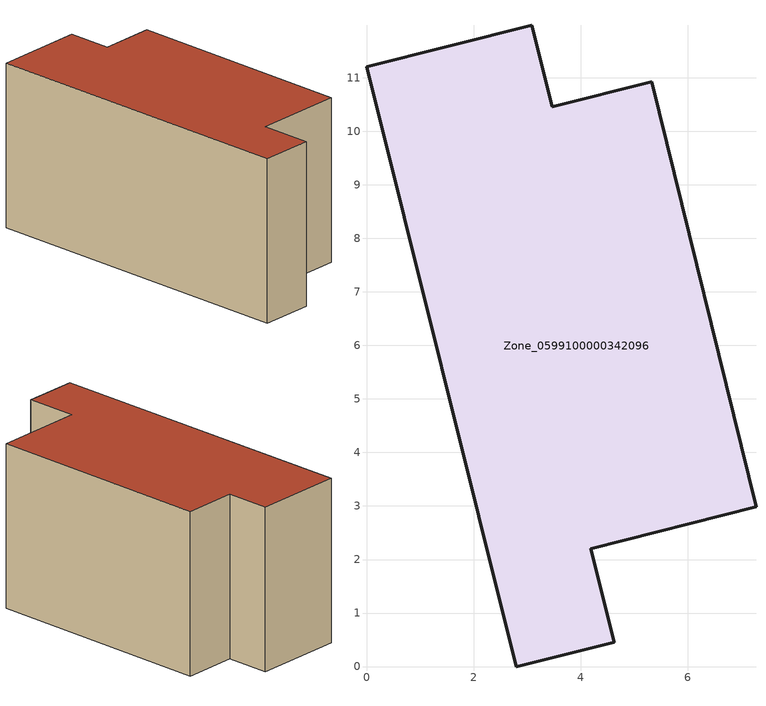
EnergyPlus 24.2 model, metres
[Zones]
Zone_0599100000342096
 floor ground (C_G): 2.8,0 0,11.2 3.09,11.98 3.47,10.46 5.33,10.92 7.28,2.98 4.19,2.2 4.63,0.46 z0
 wall outside (C_F): 3.47,10.46 3.09,11.98 0,11.2 2.8,0 4.63,0.46 4.19,2.2 7.28,2.98 5.33,10.92 3.47,10.46 z0:5.87
 roof outside (C_R): 4.63,0.46 4.19,2.2 7.28,2.98 5.33,10.92 3.47,10.46 3.09,11.98 0,11.2 2.8,0 z5.87
[BUILDING]
Pand.0599100000342096: North Axis=0; Terrain=City; Loads Convergence Tolerance Value=0.04; Temperature Convergence Tolerance Value=0.4; Solar Distribution=FullExterior; Maximum Number of Warmup Days=25; Minimum Number of Warmup Days=1
[Site:Location]
Rotterdam.The.Hague.AP_ZH_NLD Design_Conditions: Latitude=51.96; Longitude=4.45; Time Zone=1; Elevation=-4.5
[SITE:GROUNDTEMPERATURE:BUILDINGSURFACE]
18, 18, 18, 18, 18, 18, 18, 18, 18, 18, 18, 18
[MATERIAL] Thermal Absorptance=0.9; Solar Absorptance=0.7; Visible Absorptance=0.7
Name | Roughness | Thickness | Conductivity | Density | Specific Heat
G.TI.1992-2005 | MediumSmooth | 0.15 | 0.06 | 540 | 1210
F.TI.1992-2005 | Rough | 0.3 | 0.12 | 1920 | 840
R.TI.1992-2005 | MediumRough | 0.2 | 0.08 | 1500 | 1000
[CONSTRUCTION]
C_G: G.TI.1992-2005
C_F: F.TI.1992-2005
C_R: R.TI.1992-2005
[ZONE]
Zone_0599100000342096: Type=1; Multiplier=1; Ceiling Height=Autocalculate; Volume=Autocalculate; Floor Area=autocalculate; Part of Total Floor Area=Yes
[ZONEINFILTRATION:DESIGNFLOWRATE]
Infil_Zone_0599100000342096: Zone or ZoneList or Space or SpaceList=Zone_0599100000342096; Schedule=AlwaysOn; Design Flow Rate Calculation Method=Flow/Area; Flow Rate per Floor Area=0.0015; Constant Term Coefficient=1; Temperature Term Coefficient=0; Velocity Term Coefficient=0; Velocity Squared Term Coefficient=0
[HVACTEMPLATE:ZONE:IDEALLOADSAIRSYSTEM]
Zone_0599100000342096: Maximum Heating Supply Air Temperature=50; Minimum Cooling Supply Air Temperature=13; Maximum Heating Supply Air Humidity Ratio=0.0156; Minimum Cooling Supply Air Humidity Ratio=0.0077; Heating Limit=NoLimit; Cooling Limit=NoLimit; Dehumidification Control Type=ConstantSensibleHeatRatio; Cooling Sensible Heat Ratio=0.7; Dehumidification Setpoint=60; Humidification Control Type=None; Humidification Setpoint=30; Outdoor Air Method=None; Outdoor Air Flow Rate per Person=0.00944; Outdoor Air Flow Rate per Zone Floor Area=0; Outdoor Air Flow Rate per Zone=0; Demand Controlled Ventilation Type=None; Outdoor Air Economizer Type=NoEconomizer; Heat Recovery Type=None; Sensible Heat Recovery Effectiveness=0.7; Latent Heat Recovery Effectiveness=0.65
[ZONECONTROL:THERMOSTAT]
ThermostatControl_Zone_0599100000342096: Zone or ZoneList=Zone_0599100000342096; Control Type Schedule=DualSetpointControlType; Control 1=Thermostat_Zone_0599100000342096; Temperature Difference Between Cutout And Setpoint=0
[THERMOSTATSETPOINT:DUALSETPOINT]
Thermostat_Zone_0599100000342096: Heating Setpoint Temperature Schedule=HeatingSetpoint_Zone_0599100000342096; Cooling Setpoint Temperature Schedule=CoolingSetpoint_Zone_0599100000342096
[SCHEDULE:COMPACT]
HeatingSetpoint_Zone_0599100000342096: Through: 12/31, For: AllDays, Until: 24:00, 21
CoolingSetpoint_Zone_0599100000342096: Through: 12/31, For: AllDays, Until: 24:00, 24
DualSetpointControlType: Through: 12/31, For: AllDays, Until: 24:00, 4
AlwaysOn: Through: 12/31, For: AllDays, Until: 24:00, 1
